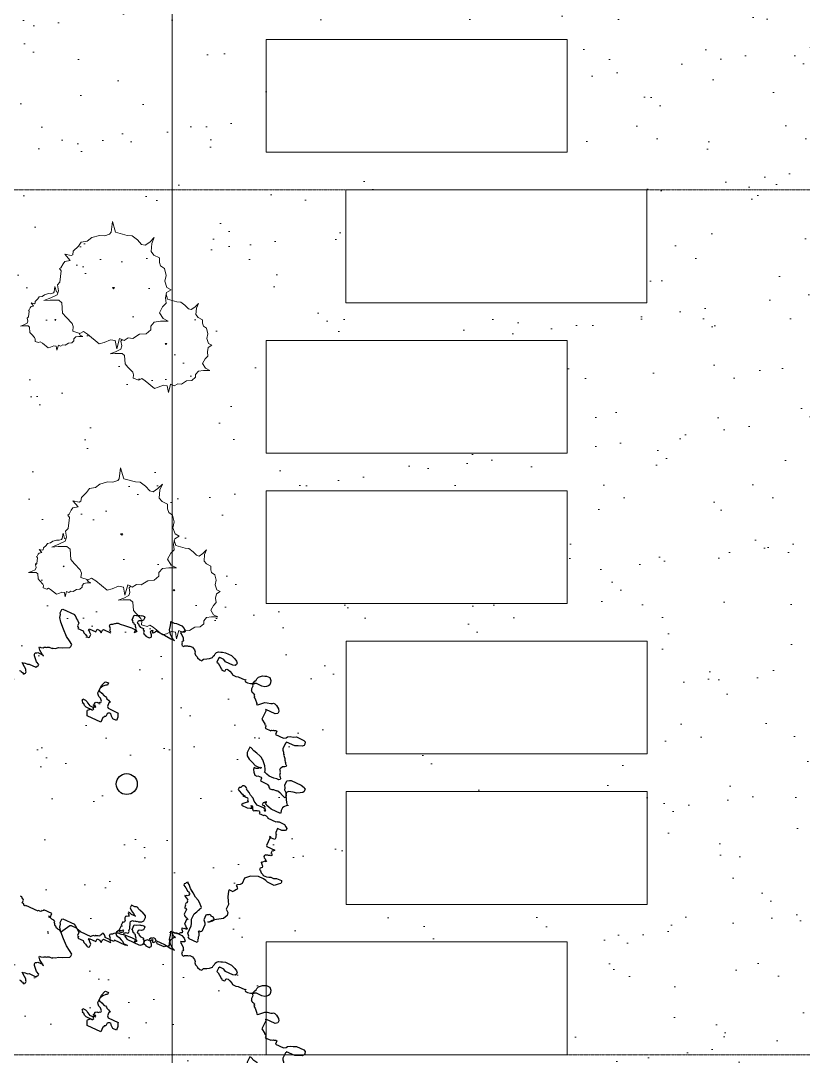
# Model space of a CAD drawing. Header units: millimetres. Extents: x 0 to 71617, y -15450 to 30894.
# Drawn here: x 52704 to 54785, y 18343 to 21097 of the extents above; entities that cross this region are included whole.
import ezdxf

# ---------------------------------------------------------------- set-up
doc = ezdxf.new("R2010")
doc.units = ezdxf.units.MM
doc.linetypes.add('CENTER2', pattern=[1.125, 0.75, -0.125, 0.125, -0.125])
for name, color, linetype, lineweight in [('A-elevation 0.1(8)', 251, 'Continuous', 9), ('axis', 40, 'CENTER2', 5), ('DIM2', 4, 'Continuous', 5), ('tree', 251, 'Continuous', 0)]:
    doc.layers.add(name, color=color, linetype=linetype, lineweight=lineweight)
doc.layers.add('dwgmodels.com', color=250, linetype='Continuous')

# ---------------------------------------------------------------- blocks, each defined once
blk = doc.blocks.new('GRIDLINE-GF')
at = {"layer": 'axis'}
for p, q in [((48410, 3500, 0), (-4020, 3500, 7.6)), ((48410, 1200), (-4020, 1200))]:
    blk.add_line(p, q, dxfattribs=at)
blk = doc.blocks.new('trees top 024')
at = {"color": 0}
for p, q in [((-1.872, 2.629), (-2.019, 2.54)), ((-1.771, 2.619), (-1.872, 2.629)), ((-1.678, 2.679), (-1.771, 2.619)), ((-1.577, 2.629), (-1.678, 2.679)), ((-1.515, 2.858), (-1.577, 2.629)), ((-1.484, 2.679), (-1.515, 2.858)), ((-1.376, 2.659), (-1.484, 2.679)), ((-1.236, 2.719), (-1.376, 2.659)), ((-1.128, 2.748), (-1.236, 2.719)), ((-0.872, 2.54), (-1.128, 2.748)), ((-2.267, 2.361), (-2.345, 2.272)), ((-2.166, 2.53), (-2.267, 2.44)), ((-2.267, 2.44), (-2.267, 2.361)), ((-2.019, 2.54), (-2.166, 2.53)), ((-0.779, 2.48), (-0.872, 2.54)), ((-0.701, 2.52), (-0.779, 2.48)), ((-0.546, 2.47), (-0.701, 2.52)), ((-0.554, 2.371), (-0.546, 2.47)), ((-0.531, 2.301), (-0.554, 2.371)), ((-0.399, 2.162), (-0.531, 2.301)), ((-2.655, 2.252), (-2.538, 2.192)), ((-2.484, 2.252), (-2.655, 2.252)), ((-2.538, 2.192), (-2.461, 2.063)), ((-2.461, 2.063), (-2.531, 1.934)), ((-2.345, 2.272), (-2.484, 2.252)), ((-0.322, 2.073), (-0.399, 2.162)), ((-0.306, 1.844), (-0.322, 2.073)), ((-2.593, 1.735), (-2.616, 1.616)), ((-2.531, 1.934), (-2.608, 1.854)), ((-2.608, 1.854), (-2.593, 1.735)), ((-0.236, 1.785), (-0.306, 1.844)), ((-0.043, 1.785), (-0.236, 1.785)), ((-0.198, 1.665), (-0.058, 1.735)), ((-0.058, 1.735), (0.097, 1.795)), ((0.097, 1.795), (-0.043, 1.785)), ((-2.616, 1.616), (-2.717, 1.556)), ((-2.717, 1.556), (-2.624, 1.506)), ((-2.624, 1.506), (-2.577, 1.367)), ((-1.446, 1.536), (-1.469, 1.506)), ((-1.469, 1.506), (-1.422, 1.506)), ((-1.422, 1.506), (-1.446, 1.536)), ((-0.25, 1.397), (-0.205, 1.447)), ((-0.229, 1.576), (-0.198, 1.665)), ((-0.205, 1.447), (-0.229, 1.576)), ((-0.087, 1.652), (-0.165, 1.366)), ((-0.048, 1.428), (-0.087, 1.652)), ((0.262, 1.478), (0.087, 1.404)), ((0.397, 1.515), (0.262, 1.478)), ((0.717, 1.255), (0.397, 1.515)), ((1.155, 1.49), (1.092, 1.434)), ((1.092, 1.434), (1.092, 1.384)), ((1.247, 1.496), (1.155, 1.49)), ((1.339, 1.552), (1.247, 1.496)), ((1.402, 1.546), (1.339, 1.552)), ((1.461, 1.583), (1.402, 1.546)), ((1.524, 1.552), (1.461, 1.583)), ((1.562, 1.695), (1.524, 1.552)), ((1.582, 1.583), (1.562, 1.695)), ((1.65, 1.57), (1.582, 1.583)), ((1.737, 1.608), (1.65, 1.57)), ((1.805, 1.626), (1.737, 1.608)), ((1.964, 1.496), (1.805, 1.626)), ((2.023, 1.459), (1.964, 1.496)), ((2.071, 1.483), (2.023, 1.459)), ((2.168, 1.452), (2.071, 1.483)), ((2.163, 1.39), (2.168, 1.452)), ((-2.577, 1.367), (-2.608, 1.238)), ((-2.608, 1.238), (-2.569, 1.089)), ((-0.901, 1.242), (-1.027, 1.13)), ((-0.717, 1.255), (-0.901, 1.242)), ((-0.533, 1.366), (-0.717, 1.255)), ((-0.407, 1.354), (-0.533, 1.366)), ((-0.291, 1.428), (-0.407, 1.354)), ((-0.165, 1.366), (-0.291, 1.428)), ((0.087, 1.404), (-0.048, 1.428)), ((0.833, 1.18), (0.717, 1.255)), ((0.93, 1.23), (0.833, 1.18)), ((0.957, 1.316), (0.85, 1.316)), ((0.85, 1.316), (0.923, 1.279)), ((0.923, 1.279), (0.96, 1.217)), ((1.124, 1.168), (0.93, 1.23)), ((1.044, 1.328), (0.957, 1.316)), ((1.092, 1.384), (1.044, 1.328)), ((1.114, 1.043), (1.124, 1.168)), ((2.178, 1.347), (2.163, 1.39)), ((2.26, 1.26), (2.178, 1.347)), ((2.308, 1.204), (2.26, 1.26)), ((2.318, 1.061), (2.308, 1.204)), ((-2.569, 1.089), (-2.484, 1.029)), ((-2.484, 1.029), (-2.461, 0.95)), ((-2.461, 0.95), (-2.461, 0.851)), ((-1.298, 0.894), (-1.511, 0.894)), ((-1.511, 0.894), (-1.366, 0.82)), ((-1.124, 0.919), (-1.298, 0.894)), ((-1.027, 1.031), (-1.124, 0.919)), ((-1.027, 1.13), (-1.027, 1.031)), ((1.143, 0.956), (1.114, 1.043)), ((1.308, 0.783), (1.143, 0.956)), ((1.606, 0.869), (1.591, 0.85)), ((1.62, 0.85), (1.606, 0.869)), ((2.362, 1.024), (2.318, 1.061)), ((2.483, 1.024), (2.362, 1.024)), ((2.366, 0.893), (2.386, 0.949)), ((2.381, 0.813), (2.366, 0.893)), ((2.386, 0.949), (2.473, 0.993)), ((2.473, 0.993), (2.57, 1.03)), ((2.57, 1.03), (2.483, 1.024)), ((-2.461, 0.851), (-2.337, 0.791)), ((-2.337, 0.791), (-2.275, 0.711)), ((-2.275, 0.711), (-2.29, 0.533)), ((-2.244, 0.503), (-2.143, 0.572)), ((-2.143, 0.572), (-2.066, 0.552)), ((-1.366, 0.82), (-1.269, 0.658)), ((-1.269, 0.658), (-1.356, 0.497)), ((1.405, 0.671), (1.308, 0.783)), ((1.424, 0.385), (1.405, 0.671)), ((1.591, 0.85), (1.62, 0.85)), ((2.304, 0.521), (2.333, 0.577)), ((2.328, 0.62), (2.347, 0.775)), ((2.352, 0.589), (2.328, 0.62)), ((2.333, 0.577), (2.352, 0.589)), ((2.347, 0.775), (2.381, 0.813)), ((-2.29, 0.533), (-2.345, 0.403)), ((-2.345, 0.403), (-2.244, 0.503)), ((-2.066, 0.552), (-1.973, 0.453)), ((-1.973, 0.453), (-1.856, 0.364)), ((-1.856, 0.364), (-1.748, 0.354)), ((-1.748, 0.354), (-1.492, 0.284)), ((-1.356, 0.497), (-1.453, 0.397)), ((-1.453, 0.397), (-1.434, 0.248)), ((1.511, 0.311), (1.424, 0.385)), ((1.754, 0.311), (1.511, 0.311)), ((1.734, 0.248), (1.928, 0.323)), ((1.928, 0.323), (1.754, 0.311)), ((2.09, 0.279), (2.163, 0.347)), ((2.163, 0.347), (2.168, 0.397)), ((2.168, 0.397), (2.192, 0.409)), ((2.192, 0.409), (2.279, 0.39)), ((2.207, 0.477), (2.279, 0.49)), ((2.279, 0.39), (2.207, 0.477)), ((2.279, 0.49), (2.304, 0.521)), ((-1.463, 0.099), (-1.589, 0.025)), ((-1.589, 0.025), (-1.473, -0.037)), ((-1.492, 0.284), (-1.451, 0.142)), ((-1.434, 0.248), (-1.463, 0.099)), ((0, 0), (-0.029, -0.037)), ((0.029, -0.037), (0, 0)), ((1.521, 0.05), (1.56, 0.161)), ((1.55, -0.112), (1.521, 0.05)), ((1.539, 0.096), (1.577, 0.086)), ((1.56, 0.161), (1.734, 0.248)), ((1.577, 0.086), (1.62, -0.063)), ((1.62, -0.063), (1.64, 0.086)), ((1.64, 0.086), (1.659, 0.111)), ((1.659, 0.111), (1.727, 0.136)), ((1.727, 0.136), (1.8, 0.13)), ((1.8, 0.13), (1.906, 0.161)), ((1.906, 0.161), (1.969, 0.21)), ((1.969, 0.21), (2.052, 0.223)), ((2.052, 0.223), (2.09, 0.279)), ((-1.473, -0.037), (-1.415, -0.211)), ((-1.415, -0.211), (-1.453, -0.373)), ((-0.029, -0.037), (0.029, -0.037)), ((1.444, -0.497), (1.482, -0.186)), ((1.482, -0.186), (1.55, -0.112)), ((-1.453, -0.373), (-1.405, -0.559)), ((-1.405, -0.559), (-1.298, -0.634)), ((1.492, -0.559), (1.444, -0.497)), ((1.453, -0.584), (1.492, -0.559)), ((-1.298, -0.634), (-1.269, -0.733)), ((-1.269, -0.733), (-1.269, -0.857)), ((-1.269, -0.857), (-1.114, -0.932)), ((1.201, -0.783), (1.347, -0.758)), ((1.347, -0.956), (1.201, -0.783)), ((1.347, -0.758), (1.395, -0.696)), ((1.395, -0.696), (1.453, -0.584)), ((-1.114, -0.932), (-1.037, -1.031)), ((-1.037, -1.031), (-1.056, -1.255)), ((0.969, -1.18), (1.114, -1.043)), ((1.114, -1.043), (1.124, -0.944)), ((1.124, -0.944), (1.172, -0.919)), ((1.172, -0.919), (1.347, -0.956)), ((-1.056, -1.255), (-1.124, -1.416)), ((-1.124, -1.416), (-0.998, -1.292)), ((-0.998, -1.292), (-0.872, -1.205)), ((-0.872, -1.205), (-0.775, -1.23)), ((-0.775, -1.23), (-0.659, -1.354)), ((-0.659, -1.354), (-0.514, -1.466)), ((0.388, -1.478), (0.601, -1.416)), ((0.601, -1.416), (0.727, -1.317)), ((0.727, -1.317), (0.891, -1.292)), ((0.891, -1.292), (0.969, -1.18)), ((-0.514, -1.466), (-0.378, -1.478)), ((-0.378, -1.478), (-0.058, -1.565)), ((-0.058, -1.565), (0.029, -1.863)), ((0.029, -1.863), (0.068, -1.565)), ((0.068, -1.565), (0.107, -1.515)), ((0.107, -1.515), (0.242, -1.466)), ((0.242, -1.466), (0.388, -1.478))]:
    blk.add_line(p, q, dxfattribs=at)
blk = doc.blocks.new('tree0002')
at = {"color": 0, "xscale": 500, "yscale": 500, "zscale": 500}
blk.add_blockref('trees top 024', (1737266, 70360), dxfattribs=at)
blk = doc.blocks.new('trees top 025')
at = {"layer": 'dwgmodels.com', "color": 0}
for p, q in [((-0.322, 1.854), (-0.28, 1.854)), ((-0.313, 1.837), (-0.322, 1.854)), ((-0.28, 1.854), (-0.255, 1.862)), ((-0.255, 1.862), (-0.188, 1.862)), ((-0.188, 1.862), (-0.155, 1.846)), ((-0.722, 1.746), (-0.697, 1.754)), ((-0.722, 1.687), (-0.722, 1.746)), ((-0.697, 1.754), (-0.663, 1.771)), ((-0.663, 1.771), (-0.647, 1.771)), ((-0.647, 1.771), (-0.638, 1.779)), ((-0.638, 1.779), (-0.613, 1.779)), ((-0.605, 1.737), (-0.622, 1.721)), ((-0.613, 1.779), (-0.605, 1.771)), ((-0.605, 1.771), (-0.605, 1.737)), ((-0.305, 1.812), (-0.313, 1.837)), ((-0.296, 1.762), (-0.305, 1.812)), ((-0.263, 1.721), (-0.296, 1.762)), ((-0.171, 1.796), (-0.171, 1.787)), ((-0.163, 1.796), (-0.171, 1.796)), ((-0.171, 1.787), (-0.163, 1.779)), ((-0.13, 1.812), (-0.163, 1.796)), ((-0.163, 1.779), (-0.146, 1.771)), ((-0.155, 1.846), (-0.13, 1.821)), ((-0.146, 1.771), (-0.121, 1.746)), ((-0.13, 1.821), (-0.13, 1.812)), ((-0.121, 1.746), (-0.113, 1.729)), ((0.279, 1.737), (0.287, 1.754)), ((0.279, 1.721), (0.279, 1.737)), ((0.287, 1.754), (0.304, 1.771)), ((0.304, 1.771), (0.329, 1.779)), ((0.329, 1.779), (0.346, 1.787)), ((0.346, 1.787), (0.379, 1.796)), ((0.379, 1.796), (0.454, 1.796)), ((0.454, 1.796), (0.504, 1.779)), ((0.504, 1.779), (0.529, 1.762)), ((0.529, 1.762), (0.546, 1.746)), ((0.546, 1.746), (0.546, 1.729)), ((0.846, 1.721), (0.863, 1.737)), ((0.863, 1.737), (0.888, 1.746)), ((0.888, 1.746), (0.904, 1.754)), ((0.904, 1.754), (0.946, 1.754)), ((0.946, 1.754), (0.971, 1.729)), ((-0.705, 1.679), (-0.722, 1.687)), ((-0.705, 1.671), (-0.705, 1.679)), ((-0.697, 1.662), (-0.705, 1.671)), ((-0.68, 1.662), (-0.697, 1.662)), ((-0.68, 1.654), (-0.68, 1.662)), ((-0.663, 1.654), (-0.68, 1.654)), ((-0.655, 1.637), (-0.663, 1.654)), ((-0.647, 1.712), (-0.655, 1.704)), ((-0.655, 1.704), (-0.655, 1.679)), ((-0.655, 1.679), (-0.638, 1.679)), ((-0.638, 1.621), (-0.655, 1.637)), ((-0.622, 1.721), (-0.647, 1.712)), ((-0.638, 1.679), (-0.622, 1.662)), ((-0.638, 1.571), (-0.638, 1.621)), ((-0.622, 1.662), (-0.613, 1.662)), ((-0.613, 1.662), (-0.605, 1.654)), ((-0.605, 1.654), (-0.563, 1.654)), ((-0.563, 1.654), (-0.563, 1.637)), ((-0.563, 1.637), (-0.555, 1.637)), ((-0.555, 1.637), (-0.547, 1.629)), ((-0.547, 1.629), (-0.547, 1.612)), ((-0.48, 1.671), (-0.472, 1.671)), ((-0.48, 1.654), (-0.48, 1.671)), ((-0.472, 1.646), (-0.48, 1.654)), ((-0.472, 1.679), (-0.463, 1.679)), ((-0.472, 1.671), (-0.472, 1.679)), ((-0.455, 1.629), (-0.472, 1.646)), ((-0.463, 1.679), (-0.463, 1.671)), ((-0.463, 1.671), (-0.455, 1.654)), ((-0.455, 1.654), (-0.447, 1.654)), ((-0.447, 1.612), (-0.455, 1.629)), ((-0.447, 1.654), (-0.43, 1.671)), ((-0.43, 1.687), (-0.322, 1.687)), ((-0.43, 1.671), (-0.43, 1.687)), ((-0.322, 1.687), (-0.238, 1.679)), ((-0.23, 1.696), (-0.263, 1.721)), ((-0.238, 1.679), (-0.196, 1.679)), ((-0.213, 1.687), (-0.23, 1.696)), ((-0.205, 1.679), (-0.213, 1.687)), ((-0.196, 1.679), (-0.205, 1.679)), ((-0.113, 1.729), (-0.105, 1.721)), ((-0.105, 1.712), (-0.113, 1.704)), ((-0.113, 1.704), (-0.113, 1.696)), ((-0.113, 1.696), (-0.105, 1.687)), ((-0.105, 1.721), (-0.105, 1.712)), ((-0.105, 1.687), (-0.105, 1.671)), ((-0.105, 1.671), (-0.096, 1.671)), ((-0.096, 1.671), (-0.096, 1.662)), ((-0.096, 1.662), (-0.071, 1.662)), ((-0.071, 1.671), (-0.038, 1.687)), ((-0.071, 1.662), (-0.071, 1.671)), ((-0.038, 1.687), (-0.03, 1.687)), ((-0.03, 1.687), (-0.013, 1.696)), ((-0.013, 1.696), (0.02, 1.696)), ((0.02, 1.696), (0.054, 1.679)), ((0.054, 1.679), (0.07, 1.662)), ((0.07, 1.662), (0.07, 1.646)), ((0.07, 1.646), (0.087, 1.629)), ((0.087, 1.629), (0.112, 1.621)), ((0.112, 1.621), (0.12, 1.612)), ((0.179, 1.612), (0.187, 1.629)), ((0.187, 1.629), (0.221, 1.646)), ((0.221, 1.646), (0.246, 1.662)), ((0.246, 1.662), (0.271, 1.687)), ((0.271, 1.704), (0.279, 1.721)), ((0.271, 1.687), (0.271, 1.704)), ((0.346, 1.721), (0.337, 1.704)), ((0.337, 1.704), (0.337, 1.662)), ((0.337, 1.662), (0.354, 1.654)), ((0.396, 1.721), (0.346, 1.721)), ((0.354, 1.654), (0.404, 1.621)), ((0.421, 1.704), (0.396, 1.721)), ((0.404, 1.621), (0.412, 1.612)), ((0.512, 1.704), (0.421, 1.704)), ((0.462, 1.629), (0.471, 1.637)), ((0.462, 1.612), (0.462, 1.629)), ((0.471, 1.637), (0.487, 1.637)), ((0.487, 1.637), (0.512, 1.629)), ((0.537, 1.712), (0.512, 1.704)), ((0.512, 1.629), (0.546, 1.612)), ((0.546, 1.729), (0.537, 1.712)), ((0.704, 1.612), (0.713, 1.621)), ((0.713, 1.621), (0.713, 1.604)), ((0.796, 1.612), (0.804, 1.621)), ((0.804, 1.621), (0.813, 1.646)), ((0.813, 1.646), (0.821, 1.662)), ((0.813, 1.621), (0.813, 1.612)), ((0.821, 1.621), (0.813, 1.621)), ((0.821, 1.679), (0.829, 1.704)), ((0.821, 1.662), (0.821, 1.679)), ((0.838, 1.629), (0.821, 1.621)), ((0.829, 1.704), (0.846, 1.721)), ((0.904, 1.629), (0.838, 1.629)), ((0.938, 1.637), (0.904, 1.629)), ((0.954, 1.646), (0.938, 1.637)), ((0.971, 1.662), (0.954, 1.646)), ((0.971, 1.729), (0.979, 1.704)), ((0.979, 1.679), (0.971, 1.662)), ((0.979, 1.704), (0.979, 1.679)), ((-0.922, 1.537), (-0.914, 1.545)), ((-0.922, 1.52), (-0.922, 1.537)), ((-0.897, 1.495), (-0.922, 1.52)), ((-0.914, 1.545), (-0.897, 1.554)), ((-0.897, 1.554), (-0.88, 1.571)), ((-0.88, 1.571), (-0.872, 1.571)), ((-0.872, 1.571), (-0.864, 1.579)), ((-0.864, 1.579), (-0.847, 1.587)), ((-0.847, 1.587), (-0.822, 1.587)), ((-0.822, 1.587), (-0.772, 1.596)), ((-0.772, 1.596), (-0.688, 1.604)), ((-0.688, 1.604), (-0.63, 1.604)), ((-0.63, 1.571), (-0.638, 1.571)), ((-0.63, 1.604), (-0.63, 1.596)), ((-0.63, 1.596), (-0.622, 1.596)), ((-0.622, 1.587), (-0.63, 1.579)), ((-0.63, 1.579), (-0.63, 1.571)), ((-0.622, 1.596), (-0.622, 1.587)), ((-0.547, 1.612), (-0.53, 1.596)), ((-0.53, 1.596), (-0.513, 1.596)), ((-0.513, 1.596), (-0.505, 1.587)), ((-0.505, 1.587), (-0.463, 1.587)), ((-0.463, 1.587), (-0.455, 1.596)), ((-0.455, 1.596), (-0.447, 1.604)), ((-0.447, 1.604), (-0.447, 1.612)), ((0.12, 1.612), (0.154, 1.604)), ((0.154, 1.604), (0.179, 1.604)), ((0.179, 1.604), (0.179, 1.612)), ((0.412, 1.612), (0.421, 1.612)), ((0.421, 1.612), (0.421, 1.604)), ((0.421, 1.604), (0.454, 1.604)), ((0.454, 1.604), (0.462, 1.612)), ((0.546, 1.612), (0.554, 1.604)), ((0.554, 1.604), (0.596, 1.604)), ((0.596, 1.604), (0.621, 1.612)), ((0.621, 1.612), (0.704, 1.612)), ((0.713, 1.604), (0.721, 1.596)), ((0.721, 1.596), (0.746, 1.596)), ((0.746, 1.596), (0.779, 1.604)), ((0.779, 1.604), (0.796, 1.612)), ((0.813, 1.612), (0.804, 1.604)), ((0.804, 1.604), (0.804, 1.596)), ((0.804, 1.596), (0.813, 1.587)), ((0.813, 1.587), (0.813, 1.554)), ((0.813, 1.554), (0.821, 1.537)), ((0.821, 1.537), (0.821, 1.529)), ((0.821, 1.529), (0.829, 1.529)), ((0.829, 1.529), (0.838, 1.52)), ((0.838, 1.52), (0.854, 1.52)), ((0.854, 1.52), (0.863, 1.512)), ((0.863, 1.512), (0.871, 1.512)), ((0.871, 1.512), (0.871, 1.495)), ((1.096, 1.504), (1.105, 1.512)), ((1.105, 1.512), (1.121, 1.512)), ((1.121, 1.512), (1.146, 1.504)), ((-1.481, 1.462), (-1.472, 1.47)), ((-1.481, 1.42), (-1.481, 1.462)), ((-1.472, 1.404), (-1.481, 1.42)), ((-1.472, 1.47), (-1.331, 1.47)), ((-1.464, 1.37), (-1.472, 1.404)), ((-1.331, 1.47), (-1.322, 1.462)), ((-1.322, 1.462), (-1.306, 1.454)), ((-1.306, 1.454), (-1.289, 1.437)), ((-1.289, 1.437), (-1.272, 1.429)), ((-1.272, 1.429), (-1.247, 1.404)), ((-1.247, 1.404), (-1.247, 1.37)), ((-1.114, 1.395), (-1.03, 1.395)), ((-1.114, 1.379), (-1.114, 1.395)), ((-1.03, 1.429), (-0.997, 1.429)), ((-1.03, 1.395), (-1.03, 1.429)), ((-0.997, 1.429), (-0.989, 1.42)), ((-0.989, 1.42), (-0.98, 1.42)), ((-0.98, 1.42), (-0.972, 1.412)), ((-0.972, 1.445), (-0.964, 1.454)), ((-0.972, 1.412), (-0.972, 1.445)), ((-0.964, 1.454), (-0.88, 1.454)), ((-0.897, 1.479), (-0.897, 1.495)), ((-0.88, 1.462), (-0.897, 1.479)), ((-0.88, 1.454), (-0.88, 1.462)), ((0.871, 1.495), (0.879, 1.495)), ((0.879, 1.495), (0.879, 1.479)), ((0.879, 1.479), (0.896, 1.47)), ((0.896, 1.47), (0.938, 1.429)), ((0.938, 1.429), (0.938, 1.42)), ((0.938, 1.42), (0.954, 1.42)), ((0.954, 1.42), (1.013, 1.479)), ((1.013, 1.479), (1.038, 1.487)), ((1.038, 1.487), (1.08, 1.495)), ((1.054, 1.412), (1.054, 1.404)), ((1.171, 1.412), (1.054, 1.412)), ((1.054, 1.404), (1.063, 1.395)), ((1.063, 1.395), (1.063, 1.295)), ((1.08, 1.495), (1.096, 1.504)), ((1.146, 1.504), (1.18, 1.479)), ((1.196, 1.429), (1.171, 1.412)), ((1.18, 1.479), (1.196, 1.454)), ((1.196, 1.454), (1.196, 1.429)), ((-1.431, 1.329), (-1.464, 1.37)), ((-1.372, 1.27), (-1.431, 1.329)), ((-1.247, 1.37), (-1.239, 1.362)), ((-1.239, 1.362), (-1.23, 1.362)), ((-1.23, 1.362), (-1.23, 1.345)), ((-1.23, 1.345), (-1.164, 1.345)), ((-1.164, 1.345), (-1.147, 1.329)), ((-1.147, 1.329), (-1.122, 1.32)), ((-1.122, 1.32), (-1.114, 1.312)), ((-1.105, 1.379), (-1.114, 1.379)), ((-1.114, 1.312), (-1.105, 1.312)), ((-1.089, 1.362), (-1.105, 1.379)), ((-1.105, 1.312), (-1.105, 1.304)), ((-1.105, 1.304), (-1.08, 1.304)), ((-1.072, 1.345), (-1.089, 1.362)), ((-1.08, 1.304), (-1.072, 1.312)), ((-1.072, 1.312), (-1.072, 1.345)), ((1.063, 1.295), (1.113, 1.262)), ((1.463, 1.262), (1.496, 1.279)), ((1.496, 1.279), (1.588, 1.279)), ((1.588, 1.279), (1.605, 1.27)), ((-1.306, 1.212), (-1.372, 1.27)), ((-1.256, 1.179), (-1.306, 1.212)), ((-1.214, 1.154), (-1.256, 1.179)), ((1.113, 1.262), (1.113, 1.254)), ((1.113, 1.254), (1.13, 1.254)), ((1.13, 1.254), (1.13, 1.245)), ((1.13, 1.245), (1.138, 1.237)), ((1.138, 1.237), (1.138, 1.22)), ((1.138, 1.22), (1.205, 1.22)), ((1.205, 1.22), (1.213, 1.229)), ((1.213, 1.229), (1.221, 1.229)), ((1.221, 1.229), (1.23, 1.237)), ((1.23, 1.237), (1.238, 1.237)), ((1.238, 1.237), (1.255, 1.245)), ((1.255, 1.245), (1.271, 1.245)), ((1.271, 1.245), (1.271, 1.204)), ((1.271, 1.204), (1.371, 1.204)), ((1.371, 1.204), (1.396, 1.22)), ((1.396, 1.22), (1.405, 1.237)), ((1.405, 1.237), (1.43, 1.254)), ((1.421, 1.17), (1.413, 1.162)), ((1.413, 1.162), (1.413, 1.095)), ((1.421, 1.179), (1.421, 1.17)), ((1.521, 1.179), (1.421, 1.179)), ((1.43, 1.254), (1.463, 1.262)), ((1.555, 1.195), (1.521, 1.179)), ((1.597, 1.212), (1.555, 1.195)), ((1.613, 1.229), (1.597, 1.212)), ((1.605, 1.27), (1.613, 1.245)), ((1.613, 1.245), (1.613, 1.229)), ((-1.364, 1.037), (-1.331, 1.062)), ((-1.331, 1.062), (-1.289, 1.079)), ((-1.289, 1.079), (-1.222, 1.112)), ((-1.222, 1.112), (-1.214, 1.129)), ((-1.214, 1.129), (-1.214, 1.154)), ((1.413, 1.095), (1.421, 1.079)), ((1.421, 1.079), (1.438, 1.062)), ((1.438, 1.062), (1.446, 1.045)), ((1.446, 1.045), (1.455, 1.037)), ((-1.531, 0.979), (-1.514, 0.979)), ((-1.531, 0.97), (-1.531, 0.979)), ((-1.514, 0.945), (-1.531, 0.97)), ((-1.514, 0.979), (-1.489, 0.987)), ((-1.464, 0.912), (-1.514, 0.945)), ((-1.489, 0.987), (-1.481, 0.995)), ((-1.481, 0.995), (-1.464, 1.004)), ((-1.464, 1.004), (-1.456, 1.004)), ((-1.456, 1.004), (-1.447, 1.012)), ((-1.447, 1.012), (-1.431, 1.02)), ((-1.431, 1.02), (-1.397, 1.02)), ((-1.397, 1.029), (-1.389, 1.029)), ((-1.397, 1.02), (-1.397, 1.029)), ((-1.389, 1.029), (-1.364, 1.037)), ((-0.722, 0.879), (-0.705, 0.929)), ((-0.705, 0.929), (-0.697, 0.937)), ((-0.697, 0.937), (-0.663, 0.937)), ((-0.663, 0.937), (-0.663, 0.912)), ((1.071, 0.954), (1.071, 0.887)), ((1.088, 0.954), (1.071, 0.954)), ((1.13, 0.937), (1.088, 0.954)), ((1.171, 0.929), (1.13, 0.937)), ((1.213, 0.912), (1.171, 0.929)), ((1.455, 1.037), (1.455, 1.029)), ((1.455, 1.029), (1.48, 1.004)), ((1.48, 1.004), (1.488, 0.987)), ((1.488, 0.987), (1.496, 0.979)), ((1.496, 0.979), (1.496, 0.97)), ((1.496, 0.97), (1.505, 0.97)), ((1.505, 0.97), (1.513, 0.954)), ((1.513, 0.954), (1.53, 0.937)), ((1.53, 0.929), (1.521, 0.92)), ((1.53, 0.937), (1.53, 0.929)), ((-1.547, 0.895), (-1.531, 0.904)), ((-1.547, 0.879), (-1.547, 0.895)), ((-1.539, 0.862), (-1.547, 0.879)), ((-1.506, 0.829), (-1.539, 0.862)), ((-1.531, 0.904), (-1.522, 0.912)), ((-1.522, 0.912), (-1.464, 0.912)), ((-1.489, 0.812), (-1.506, 0.829)), ((-1.456, 0.795), (-1.489, 0.812)), ((-1.456, 0.912), (-1.464, 0.912)), ((-1.464, 0.912), (-1.456, 0.904)), ((-1.456, 0.904), (-1.456, 0.912)), ((-1.447, 0.904), (-1.456, 0.904)), ((-1.456, 0.904), (-1.447, 0.904)), ((-0.705, 0.879), (-0.722, 0.845)), ((-0.722, 0.787), (-0.722, 0.879)), ((-0.722, 0.845), (-0.722, 0.82)), ((-0.722, 0.82), (-0.713, 0.812)), ((-0.713, 0.812), (-0.68, 0.804)), ((-0.68, 0.904), (-0.705, 0.879)), ((-0.663, 0.912), (-0.68, 0.904)), ((1.071, 0.887), (1.088, 0.854)), ((1.088, 0.854), (1.121, 0.829)), ((1.121, 0.829), (1.171, 0.812)), ((1.171, 0.812), (1.213, 0.795)), ((1.238, 0.904), (1.213, 0.912)), ((1.246, 0.895), (1.238, 0.904)), ((1.263, 0.887), (1.246, 0.895)), ((1.313, 0.837), (1.263, 0.887)), ((1.33, 0.804), (1.313, 0.837)), ((1.496, 0.912), (1.48, 0.879)), ((1.48, 0.879), (1.48, 0.862)), ((1.48, 0.862), (1.488, 0.862)), ((1.488, 0.862), (1.488, 0.854)), ((1.488, 0.854), (1.496, 0.845)), ((1.521, 0.92), (1.496, 0.912)), ((1.496, 0.845), (1.496, 0.837)), ((1.496, 0.837), (1.505, 0.829)), ((1.505, 0.829), (1.505, 0.812)), ((1.505, 0.812), (1.521, 0.795)), ((1.63, 0.804), (1.647, 0.812)), ((1.647, 0.812), (1.772, 0.812)), ((1.772, 0.812), (1.813, 0.804)), ((-1.631, 0.737), (-1.614, 0.737)), ((-1.614, 0.72), (-1.631, 0.737)), ((-1.614, 0.737), (-1.606, 0.745)), ((-1.564, 0.687), (-1.614, 0.72)), ((-1.606, 0.745), (-1.572, 0.745)), ((-1.572, 0.745), (-1.556, 0.754)), ((-1.556, 0.754), (-1.472, 0.754)), ((-1.472, 0.754), (-1.464, 0.77)), ((-1.464, 0.77), (-1.456, 0.779)), ((-1.456, 0.779), (-1.456, 0.795)), ((-0.713, 0.77), (-0.722, 0.787)), ((-0.697, 0.754), (-0.713, 0.77)), ((-0.672, 0.745), (-0.697, 0.754)), ((-0.68, 0.804), (-0.647, 0.787)), ((-0.647, 0.72), (-0.672, 0.745)), ((-0.672, 0.687), (-0.655, 0.704)), ((-0.655, 0.704), (-0.647, 0.704)), ((-0.647, 0.787), (-0.63, 0.787)), ((-0.647, 0.704), (-0.647, 0.72)), ((-0.63, 0.787), (-0.613, 0.779)), ((-0.613, 0.779), (-0.605, 0.77)), ((-0.605, 0.77), (-0.58, 0.762)), ((-0.58, 0.762), (-0.563, 0.754)), ((-0.563, 0.754), (-0.555, 0.754)), ((-0.555, 0.745), (-0.563, 0.737)), ((-0.563, 0.737), (-0.563, 0.695)), ((-0.563, 0.695), (-0.547, 0.679)), ((-0.555, 0.754), (-0.555, 0.745)), ((1.213, 0.795), (1.28, 0.795)), ((1.213, 0.77), (1.213, 0.745)), ((1.238, 0.77), (1.213, 0.77)), ((1.213, 0.745), (1.23, 0.72)), ((1.23, 0.72), (1.255, 0.695)), ((1.255, 0.779), (1.238, 0.77)), ((1.271, 0.795), (1.255, 0.779)), ((1.255, 0.695), (1.28, 0.695)), ((1.28, 0.795), (1.271, 0.795)), ((1.28, 0.804), (1.28, 0.795)), ((1.28, 0.795), (1.28, 0.804)), ((1.28, 0.695), (1.288, 0.704)), ((1.288, 0.704), (1.33, 0.704)), ((1.338, 0.787), (1.33, 0.804)), ((1.33, 0.704), (1.338, 0.695)), ((1.338, 0.77), (1.338, 0.787)), ((1.346, 0.77), (1.338, 0.77)), ((1.338, 0.695), (1.338, 0.662)), ((1.371, 0.762), (1.346, 0.77)), ((1.405, 0.754), (1.371, 0.762)), ((1.463, 0.754), (1.405, 0.754)), ((1.496, 0.762), (1.463, 0.754)), ((1.521, 0.762), (1.496, 0.762)), ((1.521, 0.795), (1.53, 0.779)), ((1.53, 0.77), (1.521, 0.762)), ((1.53, 0.779), (1.53, 0.77)), ((1.605, 0.787), (1.63, 0.804)), ((1.605, 0.737), (1.605, 0.787)), ((1.622, 0.712), (1.605, 0.737)), ((1.63, 0.687), (1.622, 0.712)), ((1.722, 0.704), (1.672, 0.687)), ((1.763, 0.712), (1.722, 0.704)), ((1.797, 0.729), (1.763, 0.712)), ((1.822, 0.745), (1.797, 0.729)), ((1.813, 0.804), (1.822, 0.795)), ((1.822, 0.795), (1.83, 0.795)), ((1.83, 0.762), (1.822, 0.745)), ((1.83, 0.795), (1.83, 0.762)), ((-1.622, 0.645), (-1.606, 0.645)), ((-1.606, 0.645), (-1.597, 0.637)), ((-1.597, 0.637), (-1.581, 0.637)), ((-1.581, 0.637), (-1.572, 0.629)), ((-1.572, 0.629), (-1.556, 0.629)), ((-1.556, 0.67), (-1.564, 0.687)), ((-1.547, 0.662), (-1.556, 0.67)), ((-1.556, 0.637), (-1.547, 0.645)), ((-1.556, 0.629), (-1.556, 0.637)), ((-1.547, 0.645), (-1.547, 0.662)), ((-0.847, 0.654), (-0.814, 0.654)), ((-0.847, 0.637), (-0.847, 0.654)), ((-0.839, 0.637), (-0.847, 0.637)), ((-0.839, 0.629), (-0.839, 0.637)), ((-0.83, 0.62), (-0.839, 0.629)), ((-0.83, 0.612), (-0.83, 0.62)), ((-0.814, 0.612), (-0.83, 0.612)), ((-0.814, 0.654), (-0.789, 0.645)), ((-0.797, 0.595), (-0.814, 0.612)), ((-0.772, 0.587), (-0.797, 0.595)), ((-0.789, 0.645), (-0.78, 0.637)), ((-0.78, 0.637), (-0.772, 0.637)), ((-0.772, 0.637), (-0.763, 0.629)), ((-0.697, 0.587), (-0.772, 0.587)), ((-0.763, 0.629), (-0.755, 0.629)), ((-0.755, 0.629), (-0.747, 0.62)), ((-0.747, 0.62), (-0.697, 0.62)), ((-0.747, 0.562), (-0.722, 0.587)), ((-0.722, 0.587), (-0.697, 0.587)), ((-0.713, 0.645), (-0.713, 0.637)), ((-0.688, 0.645), (-0.713, 0.645)), ((-0.705, 0.679), (-0.697, 0.679)), ((-0.705, 0.662), (-0.705, 0.679)), ((-0.697, 0.654), (-0.705, 0.662)), ((-0.697, 0.679), (-0.688, 0.687)), ((-0.697, 0.604), (-0.697, 0.654)), ((-0.697, 0.629), (-0.68, 0.629)), ((-0.697, 0.62), (-0.697, 0.629)), ((-0.688, 0.604), (-0.697, 0.604)), ((-0.688, 0.687), (-0.672, 0.687)), ((-0.68, 0.637), (-0.688, 0.645)), ((-0.688, 0.595), (-0.688, 0.604)), ((-0.68, 0.629), (-0.68, 0.637)), ((-0.547, 0.679), (-0.422, 0.679)), ((-0.53, 0.587), (-0.547, 0.579)), ((-0.547, 0.579), (-0.547, 0.57)), ((-0.522, 0.629), (-0.53, 0.62)), ((-0.53, 0.62), (-0.53, 0.587)), ((-0.505, 0.637), (-0.522, 0.629)), ((-0.488, 0.637), (-0.505, 0.637)), ((-0.488, 0.629), (-0.488, 0.637)), ((-0.48, 0.629), (-0.488, 0.629)), ((-0.48, 0.62), (-0.48, 0.629)), ((-0.463, 0.604), (-0.48, 0.62)), ((-0.447, 0.595), (-0.463, 0.604)), ((-0.405, 0.595), (-0.447, 0.595)), ((-0.422, 0.679), (-0.422, 0.67)), ((-0.422, 0.67), (-0.413, 0.654)), ((-0.413, 0.654), (-0.405, 0.637)), ((-0.405, 0.637), (-0.405, 0.595)), ((1.338, 0.662), (1.43, 0.662)), ((1.43, 0.662), (1.438, 0.654)), ((1.438, 0.654), (1.446, 0.654)), ((1.446, 0.654), (1.455, 0.637)), ((1.455, 0.637), (1.463, 0.637)), ((1.463, 0.637), (1.463, 0.629)), ((1.463, 0.629), (1.496, 0.629)), ((1.496, 0.629), (1.513, 0.637)), ((1.513, 0.637), (1.547, 0.637)), ((1.547, 0.637), (1.555, 0.645)), ((1.555, 0.645), (1.563, 0.645)), ((1.563, 0.645), (1.588, 0.637)), ((1.588, 0.637), (1.63, 0.62)), ((1.655, 0.662), (1.63, 0.687)), ((1.63, 0.62), (1.655, 0.612)), ((1.672, 0.687), (1.655, 0.67)), ((1.655, 0.67), (1.655, 0.662)), ((1.655, 0.662), (1.663, 0.637)), ((1.672, 0.637), (1.655, 0.662)), ((1.655, 0.612), (1.663, 0.612)), ((1.663, 0.637), (1.688, 0.595)), ((1.663, 0.612), (1.672, 0.62)), ((1.672, 0.62), (1.672, 0.637)), ((1.688, 0.595), (1.705, 0.57)), ((-0.747, 0.554), (-0.747, 0.562)), ((-0.722, 0.504), (-0.747, 0.554)), ((-0.555, 0.504), (-0.722, 0.504)), ((-0.547, 0.57), (-0.555, 0.562)), ((-0.555, 0.562), (-0.555, 0.504)), ((1.171, 0.504), (1.155, 0.495)), ((1.155, 0.495), (1.155, 0.47)), ((1.155, 0.47), (1.171, 0.462)), ((1.18, 0.529), (1.171, 0.504)), ((1.196, 0.537), (1.18, 0.529)), ((1.213, 0.537), (1.196, 0.537)), ((1.23, 0.529), (1.213, 0.537)), ((1.238, 0.52), (1.23, 0.529)), ((1.238, 0.512), (1.238, 0.52)), ((1.255, 0.504), (1.238, 0.512)), ((1.28, 0.495), (1.255, 0.504)), ((1.305, 0.47), (1.28, 0.495)), ((1.346, 0.454), (1.305, 0.47)), ((1.488, 0.47), (1.471, 0.454)), ((1.496, 0.479), (1.488, 0.47)), ((1.488, 0.47), (1.496, 0.47)), ((1.496, 0.462), (1.488, 0.47)), ((1.505, 0.479), (1.496, 0.479)), ((1.496, 0.47), (1.505, 0.479)), ((1.697, 0.512), (1.688, 0.495)), ((1.688, 0.495), (1.688, 0.462)), ((1.722, 0.537), (1.697, 0.512)), ((1.705, 0.57), (1.713, 0.554)), ((1.713, 0.554), (1.722, 0.545)), ((1.722, 0.545), (1.722, 0.537)), ((1.171, 0.462), (1.205, 0.445)), ((1.205, 0.445), (1.221, 0.445)), ((1.221, 0.445), (1.23, 0.437)), ((1.23, 0.437), (1.23, 0.429)), ((1.255, 0.437), (1.23, 0.437)), ((1.23, 0.437), (1.255, 0.437)), ((1.23, 0.429), (1.288, 0.429)), ((1.271, 0.354), (1.263, 0.337)), ((1.305, 0.387), (1.271, 0.354)), ((1.288, 0.429), (1.296, 0.42)), ((1.296, 0.42), (1.296, 0.412)), ((1.296, 0.412), (1.313, 0.395)), ((1.313, 0.387), (1.305, 0.387)), ((1.313, 0.395), (1.313, 0.387)), ((1.371, 0.429), (1.346, 0.454)), ((1.363, 0.37), (1.371, 0.37)), ((1.363, 0.362), (1.363, 0.37)), ((1.371, 0.362), (1.363, 0.362)), ((1.405, 0.412), (1.371, 0.429)), ((1.371, 0.37), (1.38, 0.362)), ((1.371, 0.354), (1.371, 0.362)), ((1.38, 0.354), (1.371, 0.354)), ((1.38, 0.362), (1.388, 0.345)), ((1.38, 0.345), (1.38, 0.354)), ((1.421, 0.404), (1.405, 0.412)), ((1.496, 0.404), (1.421, 0.404)), ((1.446, 0.345), (1.455, 0.354)), ((1.455, 0.354), (1.471, 0.354)), ((1.471, 0.454), (1.471, 0.429)), ((1.471, 0.429), (1.488, 0.429)), ((1.471, 0.354), (1.471, 0.345)), ((1.488, 0.429), (1.505, 0.42)), ((1.505, 0.454), (1.496, 0.462)), ((1.521, 0.395), (1.496, 0.404)), ((1.521, 0.445), (1.505, 0.454)), ((1.505, 0.42), (1.505, 0.412)), ((1.505, 0.412), (1.513, 0.404)), ((1.513, 0.404), (1.513, 0.387)), ((1.513, 0.387), (1.521, 0.379)), ((1.547, 0.437), (1.521, 0.445)), ((1.53, 0.395), (1.521, 0.395)), ((1.521, 0.379), (1.53, 0.379)), ((1.53, 0.379), (1.53, 0.395)), ((1.58, 0.429), (1.547, 0.437)), ((1.697, 0.429), (1.58, 0.429)), ((1.688, 0.462), (1.697, 0.437)), ((1.697, 0.437), (1.697, 0.429)), ((1.263, 0.337), (1.263, 0.329)), ((1.263, 0.329), (1.33, 0.329)), ((1.33, 0.329), (1.363, 0.337)), ((1.363, 0.337), (1.38, 0.345)), ((1.388, 0.345), (1.38, 0.345)), ((1.38, 0.345), (1.388, 0.345)), ((1.388, 0.345), (1.396, 0.337)), ((1.396, 0.337), (1.396, 0.329)), ((1.396, 0.329), (1.413, 0.329)), ((1.413, 0.329), (1.421, 0.337)), ((1.421, 0.337), (1.438, 0.345)), ((1.438, 0.345), (1.446, 0.345)), ((1.471, 0.345), (1.48, 0.345)), ((1.48, 0.345), (1.48, 0.329)), ((1.48, 0.329), (1.538, 0.329)), ((1.538, 0.337), (1.563, 0.337)), ((1.538, 0.329), (1.538, 0.337)), ((1.563, 0.337), (1.58, 0.329)), ((1.58, 0.329), (1.588, 0.32)), ((1.588, 0.32), (1.688, 0.32)), ((1.688, 0.32), (1.697, 0.329)), ((1.697, 0.329), (1.705, 0.329)), ((1.705, 0.329), (1.722, 0.337)), ((1.722, 0.337), (1.788, 0.337)), ((1.738, 0.262), (1.738, 0.212)), ((1.788, 0.262), (1.738, 0.262)), ((1.788, 0.337), (1.813, 0.32)), ((1.822, 0.279), (1.788, 0.262)), ((1.813, 0.32), (1.83, 0.304)), ((1.83, 0.287), (1.822, 0.279)), ((1.83, 0.304), (1.83, 0.287)), ((1.697, 0.145), (1.697, 0.137)), ((1.705, 0.145), (1.697, 0.145)), ((1.697, 0.137), (1.705, 0.129)), ((1.722, 0.137), (1.705, 0.145)), ((1.705, 0.129), (1.705, 0.037)), ((1.763, 0.137), (1.722, 0.137)), ((1.738, 0.212), (1.747, 0.195)), ((1.747, 0.195), (1.755, 0.195)), ((1.755, 0.195), (1.755, 0.179)), ((1.755, 0.179), (1.763, 0.162)), ((1.763, 0.162), (1.763, 0.137)), ((1.705, 0.037), (1.713, 0.029)), ((1.713, 0.029), (1.813, 0.029)), ((1.788, 0.012), (1.788, -0.022)), ((1.797, 0.012), (1.788, 0.012)), ((1.813, 0.029), (1.797, 0.012)), ((1.73, -0.072), (1.73, -0.088)), ((1.738, -0.072), (1.73, -0.072)), ((1.73, -0.088), (1.738, -0.097)), ((1.738, -0.063), (1.738, -0.072)), ((1.747, -0.063), (1.738, -0.063)), ((1.738, -0.097), (1.755, -0.105)), ((1.763, -0.055), (1.747, -0.063)), ((1.755, -0.105), (1.772, -0.122)), ((1.772, -0.055), (1.763, -0.055)), ((1.788, -0.047), (1.772, -0.055)), ((1.788, -0.022), (1.797, -0.022)), ((1.797, -0.047), (1.788, -0.047)), ((1.797, -0.022), (1.797, -0.03)), ((1.797, -0.03), (1.805, -0.03)), ((1.805, -0.038), (1.797, -0.047)), ((1.805, -0.03), (1.805, -0.038)), ((1.73, -0.155), (1.763, -0.188)), ((1.738, -0.155), (1.73, -0.155)), ((1.763, -0.13), (1.738, -0.155)), ((1.763, -0.205), (1.747, -0.222)), ((1.747, -0.222), (1.747, -0.238)), ((1.78, -0.13), (1.763, -0.13)), ((1.763, -0.188), (1.763, -0.205)), ((1.772, -0.122), (1.78, -0.122)), ((1.78, -0.122), (1.78, -0.13)), ((1.688, -0.347), (1.638, -0.397)), ((1.772, -0.313), (1.688, -0.347)), ((1.747, -0.238), (1.763, -0.247)), ((1.763, -0.247), (1.78, -0.263)), ((1.83, -0.313), (1.772, -0.313)), ((1.78, -0.263), (1.805, -0.272)), ((1.805, -0.272), (1.813, -0.28)), ((1.813, -0.28), (1.855, -0.28)), ((1.863, -0.322), (1.83, -0.313)), ((1.855, -0.28), (1.88, -0.272)), ((1.872, -0.322), (1.863, -0.322)), ((1.888, -0.33), (1.872, -0.322)), ((1.88, -0.272), (1.897, -0.263)), ((1.972, -0.33), (1.888, -0.33)), ((1.897, -0.263), (1.93, -0.263)), ((1.93, -0.263), (1.963, -0.247)), ((1.963, -0.247), (2.022, -0.247)), ((2.005, -0.297), (1.972, -0.33)), ((2.03, -0.28), (2.005, -0.297)), ((2.022, -0.247), (2.03, -0.263)), ((2.03, -0.263), (2.03, -0.28)), ((1.638, -0.397), (1.638, -0.463)), ((1.597, -0.497), (1.588, -0.505)), ((1.588, -0.505), (1.588, -0.513)), ((1.588, -0.513), (1.597, -0.513)), ((1.597, -0.572), (1.588, -0.58)), ((1.622, -0.48), (1.597, -0.497)), ((1.597, -0.513), (1.605, -0.522)), ((1.605, -0.555), (1.597, -0.572)), ((1.605, -0.522), (1.605, -0.53)), ((1.605, -0.53), (1.613, -0.53)), ((1.613, -0.547), (1.605, -0.555)), ((1.613, -0.53), (1.613, -0.547)), ((1.638, -0.463), (1.622, -0.48)), ((1.538, -0.588), (1.538, -0.605)), ((1.588, -0.588), (1.538, -0.588)), ((1.538, -0.605), (1.555, -0.663)), ((1.555, -0.663), (1.58, -0.705)), ((1.588, -0.58), (1.588, -0.588)), ((1.063, -0.73), (1.054, -0.738)), ((1.054, -0.738), (1.054, -0.755)), ((1.054, -0.755), (1.088, -0.772)), ((1.071, -0.713), (1.063, -0.73)), ((1.08, -0.713), (1.071, -0.713)), ((1.08, -0.705), (1.08, -0.713)), ((1.088, -0.705), (1.08, -0.705)), ((1.088, -0.713), (1.088, -0.705)), ((1.105, -0.722), (1.088, -0.713)), ((1.088, -0.772), (1.113, -0.788)), ((1.138, -0.755), (1.105, -0.722)), ((1.113, -0.788), (1.121, -0.797)), ((1.121, -0.797), (1.138, -0.797)), ((1.188, -0.788), (1.138, -0.755)), ((1.138, -0.797), (1.146, -0.805)), ((1.146, -0.805), (1.146, -0.813)), ((1.23, -0.822), (1.188, -0.788)), ((1.58, -0.705), (1.597, -0.738)), ((1.597, -0.738), (1.597, -0.797)), ((1.597, -0.797), (1.63, -0.822)), ((1.113, -0.855), (1.121, -0.863)), ((1.13, -0.855), (1.113, -0.855)), ((1.121, -0.863), (1.138, -0.872)), ((1.13, -0.847), (1.13, -0.855)), ((1.138, -0.847), (1.13, -0.847)), ((1.155, -0.83), (1.138, -0.847)), ((1.138, -0.872), (1.146, -0.872)), ((1.146, -0.813), (1.155, -0.813)), ((1.146, -0.872), (1.155, -0.88)), ((1.155, -0.813), (1.155, -0.83)), ((1.155, -0.88), (1.163, -0.88)), ((1.163, -0.88), (1.163, -0.897)), ((1.163, -0.897), (1.171, -0.905)), ((1.163, -0.922), (1.163, -0.947)), ((1.171, -0.922), (1.163, -0.922)), ((1.171, -0.905), (1.171, -0.922)), ((1.271, -0.838), (1.23, -0.822)), ((1.296, -0.855), (1.271, -0.838)), ((1.338, -0.897), (1.296, -0.855)), ((1.321, -0.938), (1.33, -0.922)), ((1.33, -0.913), (1.338, -0.905)), ((1.33, -0.922), (1.33, -0.913)), ((1.338, -0.905), (1.338, -0.897)), ((1.613, -0.905), (1.547, -0.947)), ((1.638, -0.855), (1.613, -0.905)), ((1.63, -0.822), (1.638, -0.855)), ((1.163, -0.947), (1.171, -0.955)), ((1.171, -0.955), (1.171, -0.98)), ((1.171, -0.98), (1.18, -0.98)), ((1.18, -0.98), (1.196, -0.988)), ((1.196, -0.988), (1.196, -1.047)), ((1.296, -0.997), (1.313, -0.963)), ((1.296, -1.063), (1.296, -0.997)), ((1.313, -0.963), (1.321, -0.938)), ((1.43, -0.947), (1.421, -0.955)), ((1.421, -0.955), (1.421, -1.013)), ((1.421, -1.013), (1.446, -1.038)), ((1.446, -0.938), (1.43, -0.947)), ((1.455, -0.93), (1.446, -0.938)), ((1.446, -1.038), (1.455, -1.055)), ((1.471, -0.93), (1.455, -0.93)), ((1.48, -0.938), (1.471, -0.93)), ((1.471, -1.013), (1.488, -1.005)), ((1.48, -1.013), (1.471, -1.013)), ((1.505, -0.938), (1.48, -0.938)), ((1.488, -1.005), (1.48, -1.013)), ((1.488, -1.005), (1.513, -0.98)), ((1.505, -0.98), (1.488, -1.005)), ((1.513, -0.947), (1.505, -0.938)), ((1.547, -0.947), (1.505, -0.98)), ((1.521, -0.947), (1.513, -0.947)), ((1.513, -0.98), (1.521, -0.963)), ((1.521, -0.963), (1.521, -0.947)), ((1.196, -1.047), (1.213, -1.063)), ((1.213, -1.063), (1.221, -1.063)), ((1.221, -1.063), (1.23, -1.072)), ((1.23, -1.072), (1.246, -1.072)), ((1.246, -1.072), (1.246, -1.08)), ((1.246, -1.08), (1.255, -1.08)), ((1.246, -1.088), (1.246, -1.147)), ((1.255, -1.088), (1.246, -1.088)), ((1.246, -1.147), (1.263, -1.155)), ((1.255, -1.08), (1.255, -1.088)), ((1.263, -1.155), (1.28, -1.172)), ((1.305, -1.088), (1.296, -1.063)), ((1.313, -1.105), (1.305, -1.088)), ((1.321, -1.13), (1.313, -1.105)), ((1.321, -1.222), (1.321, -1.13)), ((1.43, -1.147), (1.421, -1.155)), ((1.421, -1.155), (1.43, -1.163)), ((1.446, -1.147), (1.43, -1.147)), ((1.455, -1.138), (1.446, -1.147)), ((1.455, -1.055), (1.455, -1.138)), ((0.621, -1.205), (0.621, -1.238)), ((0.663, -1.205), (0.621, -1.205)), ((0.621, -1.238), (0.646, -1.263)), ((0.646, -1.263), (0.679, -1.28)), ((0.679, -1.197), (0.663, -1.205)), ((0.696, -1.197), (0.679, -1.197)), ((0.704, -1.205), (0.696, -1.197)), ((0.729, -1.213), (0.704, -1.205)), ((0.738, -1.213), (0.729, -1.213)), ((0.746, -1.222), (0.738, -1.213)), ((0.763, -1.222), (0.746, -1.222)), ((0.813, -1.247), (0.763, -1.222)), ((0.821, -1.263), (0.813, -1.247)), ((0.821, -1.305), (0.821, -1.263)), ((1.221, -1.272), (1.213, -1.28)), ((1.23, -1.272), (1.221, -1.272)), ((1.246, -1.255), (1.23, -1.272)), ((1.246, -1.197), (1.238, -1.205)), ((1.238, -1.205), (1.263, -1.23)), ((1.263, -1.197), (1.246, -1.197)), ((1.263, -1.247), (1.246, -1.255)), ((1.271, -1.188), (1.263, -1.197)), ((1.263, -1.23), (1.263, -1.247)), ((1.296, -1.188), (1.271, -1.188)), ((1.28, -1.172), (1.296, -1.18)), ((1.296, -1.18), (1.296, -1.188)), ((1.346, -1.247), (1.321, -1.222)), ((1.346, -1.263), (1.346, -1.247)), ((1.355, -1.263), (1.346, -1.263)), ((1.363, -1.272), (1.355, -1.263)), ((1.463, -1.272), (1.363, -1.272)), ((1.43, -1.163), (1.446, -1.197)), ((1.446, -1.197), (1.446, -1.213)), ((1.446, -1.213), (1.455, -1.23)), ((1.455, -1.23), (1.455, -1.247)), ((1.455, -1.247), (1.463, -1.255)), ((1.463, -1.255), (1.463, -1.272)), ((0.621, -1.338), (0.612, -1.347)), ((0.612, -1.347), (0.612, -1.363)), ((0.612, -1.363), (0.621, -1.38)), ((0.621, -1.288), (0.621, -1.297)), ((0.638, -1.288), (0.621, -1.288)), ((0.621, -1.297), (0.638, -1.313)), ((0.629, -1.338), (0.621, -1.338)), ((0.621, -1.38), (0.629, -1.388)), ((0.638, -1.33), (0.629, -1.338)), ((0.629, -1.388), (0.629, -1.413)), ((0.663, -1.297), (0.638, -1.288)), ((0.638, -1.313), (0.638, -1.322)), ((0.638, -1.322), (0.646, -1.322)), ((0.646, -1.33), (0.638, -1.33)), ((0.646, -1.322), (0.646, -1.33)), ((0.713, -1.297), (0.663, -1.297)), ((0.679, -1.28), (0.704, -1.297)), ((0.688, -1.372), (0.704, -1.355)), ((0.688, -1.388), (0.688, -1.372)), ((0.696, -1.405), (0.688, -1.388)), ((0.704, -1.297), (0.713, -1.297)), ((0.704, -1.355), (0.721, -1.355)), ((0.721, -1.355), (0.729, -1.347)), ((0.729, -1.347), (0.746, -1.347)), ((0.746, -1.347), (0.754, -1.338)), ((0.754, -1.338), (0.771, -1.338)), ((0.771, -1.338), (0.804, -1.322)), ((0.804, -1.322), (0.821, -1.305)), ((1.171, -1.28), (1.163, -1.288)), ((1.163, -1.288), (1.163, -1.297)), ((1.163, -1.297), (1.18, -1.313)), ((1.213, -1.28), (1.171, -1.28)), ((1.18, -1.313), (1.213, -1.322)), ((1.188, -1.363), (1.18, -1.372)), ((1.18, -1.372), (1.18, -1.413)), ((1.196, -1.347), (1.188, -1.355)), ((1.188, -1.355), (1.188, -1.363)), ((1.196, -1.338), (1.196, -1.347)), ((1.205, -1.338), (1.196, -1.338)), ((1.205, -1.322), (1.205, -1.338)), ((1.213, -1.322), (1.205, -1.322)), ((1.213, -1.33), (1.213, -1.322)), ((1.213, -1.322), (1.213, -1.33)), ((0.612, -1.413), (0.612, -1.455)), ((0.629, -1.413), (0.612, -1.413)), ((0.612, -1.455), (0.621, -1.463)), ((0.612, -1.472), (0.612, -1.522)), ((0.621, -1.472), (0.612, -1.472)), ((0.621, -1.463), (0.621, -1.472)), ((0.654, -1.497), (0.638, -1.514)), ((0.663, -1.497), (0.654, -1.497)), ((0.663, -1.514), (0.663, -1.497)), ((0.704, -1.43), (0.696, -1.405)), ((0.713, -1.447), (0.704, -1.43)), ((0.713, -1.472), (0.713, -1.447)), ((0.721, -1.48), (0.713, -1.472)), ((0.713, -1.505), (0.721, -1.497)), ((0.721, -1.497), (0.721, -1.48)), ((0.929, -1.497), (0.921, -1.505)), ((0.938, -1.488), (0.929, -1.497)), ((0.946, -1.48), (0.938, -1.488)), ((0.971, -1.48), (0.946, -1.48)), ((0.971, -1.447), (0.963, -1.463)), ((0.963, -1.463), (0.963, -1.472)), ((0.963, -1.472), (0.971, -1.472)), ((0.988, -1.438), (0.971, -1.447)), ((0.971, -1.472), (0.971, -1.48)), ((0.996, -1.438), (0.988, -1.438)), ((0.996, -1.43), (0.996, -1.438)), ((1.021, -1.43), (0.996, -1.43)), ((1.021, -1.438), (1.021, -1.43)), ((1.029, -1.438), (1.021, -1.438)), ((1.038, -1.447), (1.029, -1.438)), ((1.046, -1.447), (1.038, -1.447)), ((1.054, -1.455), (1.046, -1.447)), ((1.054, -1.463), (1.054, -1.455)), ((1.063, -1.472), (1.054, -1.463)), ((1.146, -1.472), (1.063, -1.472)), ((1.155, -1.463), (1.146, -1.472)), ((1.18, -1.447), (1.155, -1.463)), ((1.18, -1.413), (1.188, -1.43)), ((1.196, -1.438), (1.18, -1.447)), ((1.188, -1.43), (1.188, -1.438)), ((1.188, -1.438), (1.196, -1.438)), ((0.612, -1.514), (0.596, -1.547)), ((0.596, -1.547), (0.596, -1.564)), ((0.596, -1.564), (0.612, -1.58)), ((0.638, -1.514), (0.612, -1.514)), ((0.612, -1.522), (0.621, -1.522)), ((0.612, -1.58), (0.646, -1.589)), ((0.621, -1.522), (0.621, -1.53)), ((0.621, -1.53), (0.638, -1.53)), ((0.638, -1.53), (0.654, -1.522)), ((0.646, -1.589), (0.679, -1.605)), ((0.654, -1.522), (0.663, -1.514)), ((0.679, -1.514), (0.688, -1.514)), ((0.679, -1.53), (0.679, -1.514)), ((0.688, -1.53), (0.679, -1.53)), ((0.679, -1.605), (0.704, -1.614)), ((0.688, -1.514), (0.696, -1.505)), ((0.688, -1.539), (0.688, -1.53)), ((0.704, -1.539), (0.688, -1.539)), ((0.696, -1.505), (0.713, -1.505)), ((0.704, -1.547), (0.704, -1.539)), ((0.713, -1.555), (0.704, -1.547)), ((0.704, -1.614), (0.713, -1.622)), ((0.729, -1.564), (0.713, -1.555)), ((0.738, -1.572), (0.729, -1.564)), ((0.896, -1.572), (0.738, -1.572)), ((0.904, -1.564), (0.896, -1.572)), ((0.913, -1.564), (0.904, -1.564)), ((0.921, -1.547), (0.913, -1.555)), ((0.913, -1.555), (0.913, -1.564)), ((0.921, -1.505), (0.921, -1.547)), ((-0.53, -1.639), (-0.547, -1.639)), ((-0.513, -1.655), (-0.53, -1.639)), ((-0.505, -1.655), (-0.513, -1.655)), ((-0.497, -1.664), (-0.505, -1.655)), ((-0.497, -1.697), (-0.497, -1.664)), ((-0.48, -1.697), (-0.497, -1.697)), ((-0.463, -1.714), (-0.48, -1.697)), ((-0.447, -1.714), (-0.463, -1.714)), ((-0.447, -1.705), (-0.447, -1.714)), ((-0.296, -1.705), (-0.447, -1.705)), ((-0.296, -1.697), (-0.296, -1.705)), ((-0.271, -1.697), (-0.296, -1.697)), ((-0.263, -1.689), (-0.271, -1.697)), ((-0.263, -1.68), (-0.263, -1.689)), ((-0.255, -1.68), (-0.263, -1.68)), ((-0.246, -1.672), (-0.255, -1.68)), ((-0.246, -1.664), (-0.246, -1.672)), ((-0.146, -1.664), (-0.246, -1.664)), ((-0.163, -1.705), (-0.163, -1.714)), ((-0.155, -1.705), (-0.163, -1.705)), ((-0.163, -1.714), (-0.146, -1.714)), ((-0.146, -1.714), (-0.155, -1.705)), ((-0.146, -1.714), (-0.146, -1.664)), ((-0.121, -1.722), (-0.146, -1.714)), ((-0.096, -1.722), (-0.121, -1.722)), ((-0.08, -1.73), (-0.096, -1.722)), ((-0.08, -1.747), (-0.08, -1.73)), ((0.095, -1.705), (0.045, -1.789)), ((0.112, -1.697), (0.095, -1.705)), ((0.171, -1.697), (0.112, -1.697)), ((0.196, -1.705), (0.171, -1.697)), ((0.229, -1.714), (0.196, -1.705)), ((0.362, -1.714), (0.229, -1.714)), ((0.379, -1.689), (0.362, -1.705)), ((0.362, -1.705), (0.362, -1.714)), ((0.396, -1.689), (0.379, -1.689)), ((0.404, -1.68), (0.396, -1.689)), ((0.412, -1.68), (0.404, -1.68)), ((0.429, -1.672), (0.412, -1.68)), ((0.437, -1.672), (0.429, -1.672)), ((0.446, -1.664), (0.437, -1.672)), ((0.454, -1.647), (0.446, -1.655)), ((0.446, -1.655), (0.446, -1.664)), ((0.462, -1.63), (0.454, -1.639)), ((0.454, -1.639), (0.454, -1.647)), ((0.462, -1.622), (0.462, -1.63)), ((0.479, -1.622), (0.462, -1.622)), ((0.479, -1.63), (0.479, -1.622)), ((0.487, -1.63), (0.479, -1.63)), ((0.504, -1.647), (0.487, -1.63)), ((0.504, -1.655), (0.504, -1.647)), ((0.612, -1.655), (0.504, -1.655)), ((0.612, -1.639), (0.612, -1.655)), ((0.746, -1.639), (0.612, -1.639)), ((0.713, -1.622), (0.713, -1.63)), ((0.713, -1.63), (0.771, -1.63)), ((0.763, -1.63), (0.746, -1.639)), ((0.771, -1.63), (0.763, -1.63)), ((-0.071, -1.747), (-0.08, -1.747)), ((-0.063, -1.764), (-0.071, -1.747)), ((-0.055, -1.772), (-0.063, -1.764)), ((-0.046, -1.772), (-0.055, -1.772)), ((-0.03, -1.789), (-0.046, -1.772)), ((-0.021, -1.789), (-0.03, -1.789)), ((-0.013, -1.797), (-0.021, -1.789)), ((0.012, -1.797), (-0.013, -1.797)), ((0.02, -1.805), (0.012, -1.797)), ((0.037, -1.805), (0.02, -1.805)), ((0.045, -1.789), (0.037, -1.805))]:
    blk.add_line(p, q, dxfattribs=at)
blk.add_circle((0, 0), 0.117, dxfattribs=at)
blk = doc.blocks.new('trerwe')
at = {"color": 0, "xscale": 2, "yscale": 2}
blk.add_blockref('trees top 025', (0, 0), dxfattribs=at)
blk = doc.blocks.new('LANDSCAPE SITE')
h = blk.add_hatch()
h.set_pattern_fill('AR-SAND', color=256, scale=5, angle=180, style=0)
h.paths.add_polyline_path([(34600, 730.5), (34600, 9490), (34060, 9490), (34060, 5810), (34110, 5810), (34110, 4990), (34060, 4990), (34060, 110), (34105.2, 110), (34105.2, 730.5)])
h = blk.add_hatch()
h.set_pattern_fill('AR-SAND', color=256, scale=5, angle=180, style=0)
h.paths.add_polyline_path([(36590, 3790), (36590, 7510), (36690, 7510), (36690, 9490), (34600, 9490), (34600, 3790)])
h.paths.add_polyline_path([(35062.9, 5000), (35062.9, 4700), (35862.9, 4700), (35862.9, 5000)], flags=16)
h.paths.add_polyline_path([(34850, 5400), (34850, 5100), (35650, 5100), (35650, 5400)], flags=16)
h.paths.add_polyline_path([(35062.9, 5800), (35062.9, 5500), (35862.9, 5500), (35862.9, 5800)], flags=16)
h.paths.add_polyline_path([(35062.9, 6200), (35062.9, 5900), (35862.9, 5900), (35862.9, 6200)], flags=16)
h.paths.add_polyline_path([(34850, 6600), (34850, 6300), (35650, 6300), (35650, 6600)], flags=16)
h.paths.add_polyline_path([(34850, 7000), (34850, 6700), (35650, 6700), (35650, 7000)], flags=16)
h.paths.add_polyline_path([(35062, 7400), (35062, 7100), (35862, 7100), (35862, 7400)], flags=16)
h.paths.add_polyline_path([(34850, 7800), (34850, 7500), (35650, 7500), (35650, 7800)], flags=16)
h.paths.add_polyline_path([(35062.9, 8200), (35062.9, 7900), (35862.9, 7900), (35862.9, 8200)], flags=16)
h.paths.add_polyline_path([(34850, 8600), (34850, 8300), (35650, 8300), (35650, 8600)], flags=16)
h.paths.add_polyline_path([(35062.9, 9000), (35062.9, 8700), (35862.9, 8700), (35862.9, 9000)], flags=16)
h.paths.add_polyline_path([(34850, 9400), (34850, 9100), (35650, 9100), (35650, 9400)], flags=16)
at = {"elevation": 0}
for points in [[(34600, 730.5), (34600, 9490), (34060, 9490), (34060, 5810), (34110, 5810), (34110, 4990), (34060, 4990), (34060, 110), (34105.2, 110), (34105.2, 730.5)], [(36590, 3790), (36590, 7510), (36690, 7510), (36690, 9490), (34600, 9490), (34600, 3790)]]:
    blk.add_lwpolyline(points, close=True, dxfattribs=at)
for name, p, xscale, yscale, zscale, rotation in [('tree0002', (368969.9, 20685.3, 0), 0.1925586510379964, 0.1925586510379964, 0.1925586510379964, 180), ('tree0002', (368991.6, 20029.9, 0), 0.1925586510379964, 0.1925586510379964, 0.1925586510379964, 180), ('trerwe', (34479.4, 5820, 0), 119.0039728284955, 119.0039728284955, 119.0039728284955, 334.9933375404704), ('trerwe', (34479.4, 4996.7, 0), 119.0039728284955, 119.0039728284955, 119.0039728284955, 334.9933375404704)]:
    blk.add_blockref(name, p, dxfattribs=dict(xscale=xscale, yscale=yscale, zscale=zscale, rotation=rotation))

msp = doc.modelspace()

# ---------------------------------------------------------------- linework, layer by layer
at = {"layer": 'A-elevation 0.1(8)', "elevation": 0}
for points in [[(53356.5, 21046.7), (53356.5, 20746.7), (54156.5, 20746.7), (54156.5, 21046.7)], [(53568.5, 20646.7), (53568.5, 20346.7), (54368.5, 20346.7), (54368.5, 20646.7)], [(53356.5, 20246.7), (53356.5, 19946.7), (54156.5, 19946.7), (54156.5, 20246.7)], [(53356.5, 19846.7), (53356.5, 19546.7), (54156.5, 19546.7), (54156.5, 19846.7)], [(53569.4, 19446.7), (53569.4, 19146.7), (54369.4, 19146.7), (54369.4, 19446.7)], [(53569.4, 19046.7), (53569.4, 18746.7), (54369.4, 18746.7), (54369.4, 19046.7)], [(53356.5, 18646.7), (53356.5, 18346.7), (54156.5, 18346.7), (54156.5, 18646.7)]]:
    msp.add_lwpolyline(points, close=True, dxfattribs=at)

# ---------------------------------------------------------------- block references
at = {"layer": 'DIM2'}
msp.add_blockref('GRIDLINE-GF', (23206.5, 17146.7, 0), dxfattribs=at)
at = {"layer": 'tree'}
msp.add_blockref('LANDSCAPE SITE', (18506.5, 13246.7), dxfattribs=at)

doc.saveas('drawing.dxf')
